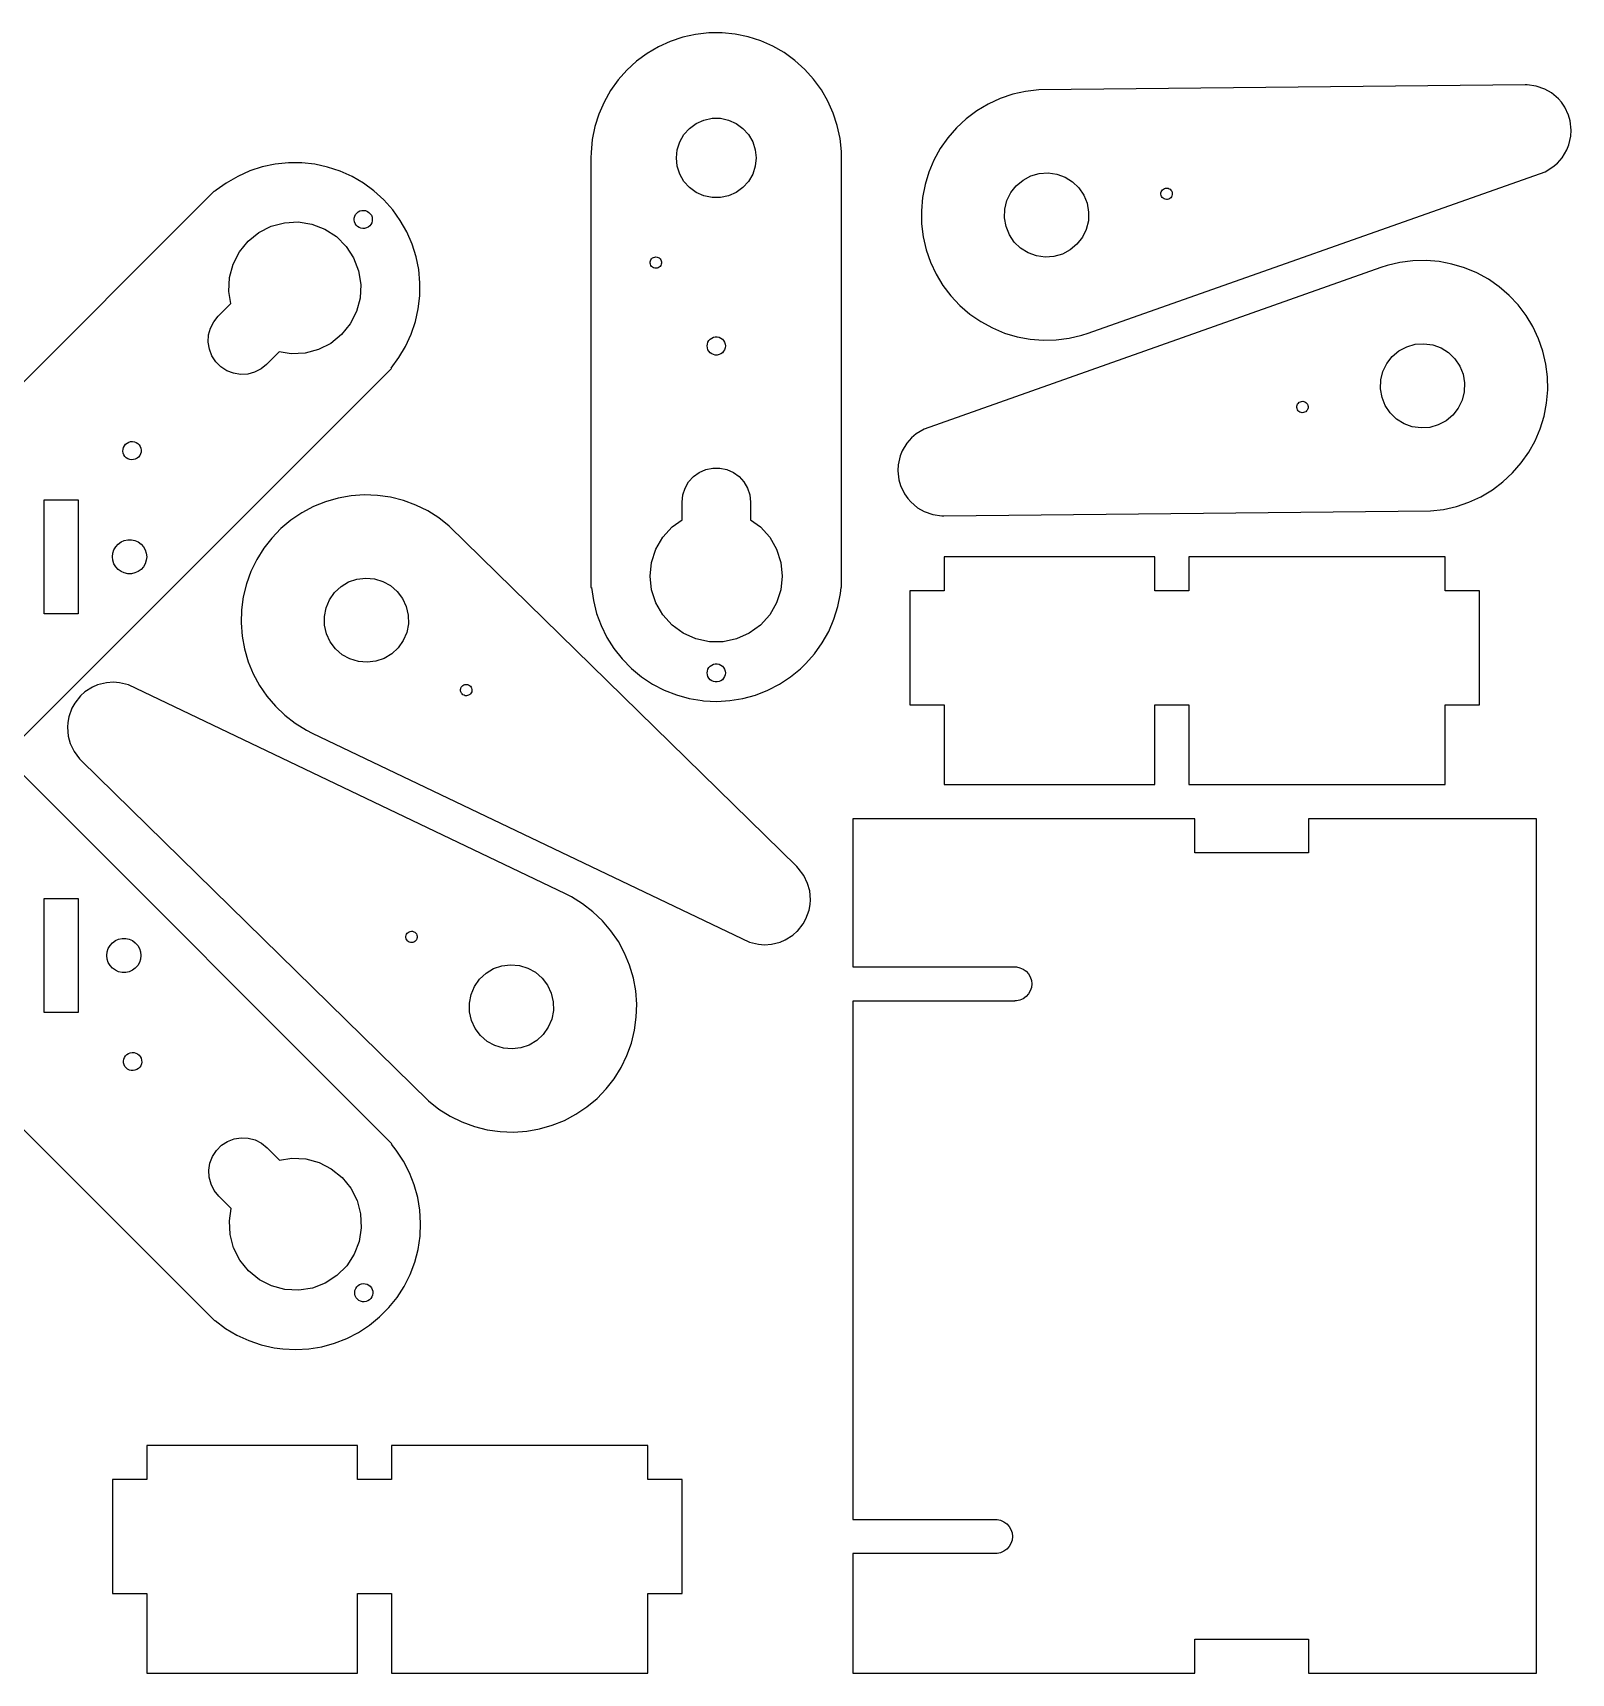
# Model space of a CAD drawing. Header units: metres. Extents: x -67 to 168, y -24 to 129.
# Drawn here: x 33 to 168.1, y -15 to 129 of the extents above; entities that cross this region are included whole.
import ezdxf

# ---------------------------------------------------------------- set-up
doc = ezdxf.new("R2010")
doc.units = ezdxf.units.M

msp = doc.modelspace()

# ---------------------------------------------------------------- linework, layer by layer
for p, q in [((88.9685, 128.235), (87.9208, 127.757)), ((90.0604, 128.6), (88.9685, 128.235)), ((91.1845, 128.849), (90.0604, 128.6)), ((92.3476, 128.981), (91.1845, 128.849)), ((93.5182, 128.988), (92.3476, 128.981)), ((94.6639, 128.873), (93.5182, 128.988)), ((95.8099, 128.635), (94.6639, 128.873)), ((96.9062, 128.283), (95.8099, 128.635)), ((97.9596, 127.818), (96.9062, 128.283)), ((86.9287, 127.173), (86.0031, 126.488)), ((87.9208, 127.757), (86.9287, 127.173)), ((98.9588, 127.246), (97.9596, 127.818)), ((99.9076, 126.561), (98.9588, 127.246)), ((85.1543, 125.71), (84.3913, 124.848)), ((86.0031, 126.488), (85.1543, 125.71)), ((100.778, 125.778), (99.9076, 126.561)), ((101.549, 124.923), (100.778, 125.778)), ((83.7227, 123.91), (83.1557, 122.908)), ((84.3913, 124.848), (83.7227, 123.91)), ((102.225, 123.991), (101.549, 124.923)), ((102.801, 122.994), (102.225, 123.991)), ((120.147, 123.843), (119.023, 123.59)), ((121.309, 123.978), (120.147, 123.843)), ((164.013, 124.415), (121.309, 123.978)), ((164.193, 124.412), (164.013, 124.415)), ((164.984, 124.305), (164.193, 124.412)), ((165.738, 124.042), (164.984, 124.305)), ((166.319, 123.71), (165.738, 124.042)), ((83.1557, 122.908), (82.6966, 121.852)), ((103.269, 121.942), (102.801, 122.994)), ((116.87, 122.73), (115.865, 122.13)), ((117.933, 123.22), (116.87, 122.73)), ((119.023, 123.59), (117.933, 123.22)), ((166.928, 123.194), (166.319, 123.71)), ((167.191, 122.893), (166.928, 123.194)), ((167.481, 122.474), (167.191, 122.893)), ((167.821, 121.751), (167.481, 122.474)), ((82.6966, 121.852), (82.3504, 120.754)), ((90.6581, 120.601), (91.25, 121.031)), ((91.25, 121.031), (91.9184, 121.329)), ((91.9184, 121.329), (92.6342, 121.481)), ((92.6342, 121.481), (93.3658, 121.481)), ((93.3658, 121.481), (94.0816, 121.329)), ((94.0816, 121.329), (94.75, 121.031)), ((94.75, 121.031), (95.3419, 120.601)), ((103.625, 120.847), (103.269, 121.942)), ((114.944, 121.439), (114.087, 120.641)), ((115.865, 122.13), (114.944, 121.439)), ((167.963, 121.252), (167.821, 121.751)), ((168.051, 120.448), (167.963, 121.252)), ((82.1208, 119.626), (82.0105, 118.48)), ((82.3504, 120.754), (82.1208, 119.626)), ((89.8026, 119.424), (90.1684, 120.057)), ((90.1684, 120.057), (90.6581, 120.601)), ((95.3419, 120.601), (95.8316, 120.057)), ((95.8316, 120.057), (96.1974, 119.424)), ((103.865, 119.721), (103.625, 120.847)), ((103.985, 118.576), (103.865, 119.721)), ((113.332, 119.772), (112.671, 118.829)), ((114.087, 120.641), (113.332, 119.772)), ((167.843, 119.141), (168.021, 119.92)), ((168.021, 119.92), (168.051, 120.428)), ((168.051, 120.428), (168.051, 120.448)), ((82.0105, 118.48), (82, 118)), ((89.5, 118), (89.5765, 118.728)), ((89.5765, 118.728), (89.8026, 119.424)), ((96.1974, 119.424), (96.4235, 118.728)), ((96.4235, 118.728), (96.5, 118)), ((104, 80.3), (103.985, 118.576)), ((112.671, 118.829), (112.113, 117.822)), ((167.256, 118.021), (167.672, 118.715)), ((167.672, 118.715), (167.843, 119.141)), ((52.058, 116.863), (50.989, 116.386)), ((53.153, 117.219), (52.058, 116.863)), ((54.2792, 117.458), (53.153, 117.219)), ((55.4435, 117.58), (54.2792, 117.458)), ((56.614, 117.576), (55.4435, 117.58)), ((57.7587, 117.452), (56.614, 117.576)), ((58.8841, 117.209), (57.7587, 117.452)), ((59.9779, 116.849), (58.8841, 117.209)), ((61.0281, 116.377), (59.9779, 116.849)), ((82, 118), (82, 80.3)), ((89.5765, 117.272), (89.5, 118)), ((89.8026, 116.576), (89.5765, 117.272)), ((96.4235, 117.272), (96.1974, 116.576)), ((96.5, 118), (96.4235, 117.272)), ((111.663, 116.762), (111.327, 115.661)), ((112.113, 117.822), (111.663, 116.762)), ((120.614, 116.431), (121.358, 116.644)), ((121.358, 116.644), (122.129, 116.698)), ((122.129, 116.698), (122.895, 116.59)), ((125.654, 102.625), (165.753, 116.795)), ((165.753, 116.795), (166.446, 117.211)), ((166.446, 117.211), (166.848, 117.555)), ((166.848, 117.555), (167.256, 118.021)), ((49.9768, 115.798), (49.1073, 115.166)), ((50.989, 116.386), (49.9768, 115.798)), ((62.0232, 115.798), (61.0281, 116.377)), ((62.9523, 115.118), (62.0232, 115.798)), ((90.1684, 115.943), (89.8026, 116.576)), ((90.6581, 115.399), (90.1684, 115.943)), ((91.25, 114.969), (90.6581, 115.399)), ((95.3419, 115.399), (94.75, 114.969)), ((95.8316, 115.943), (95.3419, 115.399)), ((96.1974, 116.576), (95.8316, 115.943)), ((111.327, 115.661), (111.107, 114.531)), ((118.862, 114.961), (119.338, 115.57)), ((119.338, 115.57), (119.931, 116.067)), ((119.931, 116.067), (120.614, 116.431)), ((122.895, 116.59), (123.622, 116.326)), ((123.622, 116.326), (124.278, 115.916)), ((124.278, 115.916), (124.834, 115.378)), ((124.834, 115.378), (125.267, 114.737)), ((132.113, 115.123), (132.178, 115.205)), ((132.178, 115.205), (132.258, 115.273)), ((132.258, 115.273), (132.35, 115.322)), ((132.35, 115.322), (132.451, 115.35)), ((132.451, 115.35), (132.555, 115.358)), ((132.555, 115.358), (132.658, 115.343)), ((132.658, 115.343), (132.757, 115.307)), ((132.757, 115.307), (132.845, 115.252)), ((132.845, 115.252), (132.92, 115.179)), ((48.9289, 115.079), (26.85, 93)), ((48.9611, 115.047), (48.9289, 115.079)), ((49.1073, 115.166), (48.9611, 115.047)), ((63.8188, 114.331), (62.9523, 115.118)), ((64.5967, 113.456), (63.8188, 114.331)), ((91.9184, 114.671), (91.25, 114.969)), ((92.6342, 114.519), (91.9184, 114.671)), ((93.3658, 114.519), (92.6342, 114.519)), ((94.0816, 114.671), (93.3658, 114.519)), ((94.75, 114.969), (94.0816, 114.671)), ((111.107, 114.531), (111.006, 113.365)), ((118.336, 113.515), (118.523, 114.265)), ((118.523, 114.265), (118.862, 114.961)), ((125.267, 114.737), (125.557, 114.02)), ((125.557, 114.02), (125.691, 113.258)), ((132.039, 114.823), (132.042, 114.928)), ((132.057, 114.72), (132.039, 114.823)), ((132.042, 114.928), (132.068, 115.029)), ((132.096, 114.623), (132.057, 114.72)), ((132.068, 115.029), (132.113, 115.123)), ((132.154, 114.537), (132.096, 114.623)), ((132.23, 114.464), (132.154, 114.537)), ((132.318, 114.409), (132.23, 114.464)), ((132.416, 114.373), (132.318, 114.409)), ((132.52, 114.358), (132.416, 114.373)), ((132.624, 114.366), (132.52, 114.358)), ((132.725, 114.394), (132.624, 114.366)), ((132.817, 114.444), (132.725, 114.394)), ((132.897, 114.511), (132.817, 114.444)), ((132.961, 114.593), (132.897, 114.511)), ((132.92, 115.179), (132.979, 115.093)), ((133.007, 114.687), (132.961, 114.593)), ((132.979, 115.093), (133.018, 114.996)), ((133.033, 114.788), (133.007, 114.687)), ((133.018, 114.996), (133.036, 114.893)), ((133.036, 114.893), (133.033, 114.788)), ((53.9215, 112.008), (55.0927, 112.322)), ((55.0927, 112.322), (56.3035, 112.386)), ((56.3035, 112.386), (57.5011, 112.196)), ((61.2115, 112.562), (61.2202, 112.729)), ((61.2377, 112.397), (61.2115, 112.562)), ((61.2202, 112.729), (61.2635, 112.891)), ((61.2976, 112.241), (61.2377, 112.397)), ((61.2635, 112.891), (61.3395, 113.04)), ((61.3395, 113.04), (61.4447, 113.17)), ((61.4447, 113.17), (61.5747, 113.275)), ((61.5747, 113.275), (61.7237, 113.351)), ((61.7237, 113.351), (61.8853, 113.394)), ((61.8853, 113.394), (62.0523, 113.403)), ((62.0523, 113.403), (62.2175, 113.377)), ((62.2175, 113.377), (62.3736, 113.317)), ((62.3736, 113.317), (62.5139, 113.226)), ((62.5139, 113.226), (62.6321, 113.108)), ((62.6321, 113.108), (62.7232, 112.967)), ((62.7573, 112.317), (62.6813, 112.168)), ((62.7232, 112.967), (62.7831, 112.811)), ((62.8006, 112.479), (62.7573, 112.317)), ((62.7831, 112.811), (62.8093, 112.646)), ((62.8093, 112.646), (62.8006, 112.479)), ((65.267, 112.52), (64.5967, 113.456)), ((65.8357, 111.519), (65.267, 112.52)), ((111.006, 113.365), (111.028, 112.214)), ((118.309, 112.742), (118.336, 113.515)), ((118.443, 111.98), (118.309, 112.742)), ((125.664, 112.485), (125.477, 111.735)), ((125.691, 113.258), (125.664, 112.485)), ((51.8988, 110.695), (52.8411, 111.458)), ((52.8411, 111.458), (53.9215, 112.008)), ((57.5011, 112.196), (58.6331, 111.761)), ((58.6331, 111.761), (59.6501, 111.101)), ((59.6501, 111.101), (60.5074, 110.244)), ((61.3887, 112.101), (61.2976, 112.241)), ((61.5069, 111.982), (61.3887, 112.101)), ((61.6472, 111.891), (61.5069, 111.982)), ((61.8033, 111.831), (61.6472, 111.891)), ((61.9685, 111.805), (61.8033, 111.831)), ((62.1355, 111.814), (61.9685, 111.805)), ((62.2971, 111.857), (62.1355, 111.814)), ((62.4461, 111.933), (62.2971, 111.857)), ((62.5761, 112.038), (62.4461, 111.933)), ((62.6813, 112.168), (62.5761, 112.038)), ((66.3034, 110.446), (65.8357, 111.519)), ((111.028, 112.214), (111.167, 111.09)), ((111.167, 111.09), (111.431, 109.95)), ((118.733, 111.263), (118.443, 111.98)), ((119.166, 110.622), (118.733, 111.263)), ((125.138, 111.039), (124.662, 110.43)), ((125.477, 111.735), (125.138, 111.039)), ((50.5852, 108.672), (51.1357, 109.753)), ((51.1357, 109.753), (51.8988, 110.695)), ((60.5074, 110.244), (61.1678, 109.227)), ((66.6544, 109.329), (66.3034, 110.446)), ((111.431, 109.95), (111.808, 108.862)), ((119.722, 110.084), (119.166, 110.622)), ((120.378, 109.674), (119.722, 110.084)), ((121.105, 109.41), (120.378, 109.674)), ((123.386, 109.569), (122.643, 109.356)), ((124.069, 109.933), (123.386, 109.569)), ((124.662, 110.43), (124.069, 109.933)), ((50.2714, 107.501), (50.5852, 108.672)), ((61.1678, 109.227), (61.6024, 108.095)), ((61.6024, 108.095), (61.792, 106.897)), ((66.882, 108.201), (66.6544, 109.329)), ((66.9903, 107.054), (66.882, 108.201)), ((87.2027, 108.872), (87.2245, 108.975)), ((87.2027, 108.768), (87.2027, 108.872)), ((87.2245, 108.666), (87.2027, 108.768)), ((87.2245, 108.975), (87.267, 109.07)), ((87.267, 108.57), (87.2245, 108.666)), ((87.267, 109.07), (87.3284, 109.155)), ((87.3284, 108.486), (87.267, 108.57)), ((87.3284, 109.155), (87.4061, 109.225)), ((87.4061, 108.416), (87.3284, 108.486)), ((87.4061, 109.225), (87.4966, 109.277)), ((87.4966, 108.363), (87.4061, 108.416)), ((87.4966, 109.277), (87.5961, 109.309)), ((87.5961, 108.331), (87.4966, 108.363)), ((87.5961, 109.309), (87.7, 109.32)), ((87.7, 108.32), (87.5961, 108.331)), ((87.7, 109.32), (87.804, 109.309)), ((87.804, 108.331), (87.7, 108.32)), ((87.804, 109.309), (87.9034, 109.277)), ((87.9034, 108.363), (87.804, 108.331)), ((87.9034, 109.277), (87.9939, 109.225)), ((87.9939, 108.416), (87.9034, 108.363)), ((87.9939, 109.225), (88.0716, 109.155)), ((88.0716, 108.486), (87.9939, 108.416)), ((88.0716, 109.155), (88.133, 109.07)), ((88.133, 108.57), (88.0716, 108.486)), ((88.133, 109.07), (88.1755, 108.975)), ((88.1755, 108.666), (88.133, 108.57)), ((88.1755, 108.975), (88.1973, 108.872)), ((88.1973, 108.768), (88.1755, 108.666)), ((88.1973, 108.872), (88.1973, 108.768)), ((151.346, 108.375), (111.247, 94.2052)), ((111.808, 108.862), (112.306, 107.802)), ((121.871, 109.302), (121.105, 109.41)), ((122.643, 109.356), (121.871, 109.302)), ((151.894, 108.552), (151.346, 108.375)), ((153.014, 108.819), (151.894, 108.552)), ((154.156, 108.968), (153.014, 108.819)), ((155.307, 108.996), (154.156, 108.968)), ((156.455, 108.903), (155.307, 108.996)), ((157.587, 108.692), (156.455, 108.903)), ((158.69, 108.363), (157.587, 108.692)), ((159.753, 107.92), (158.69, 108.363)), ((50.2079, 106.29), (50.2714, 107.501)), ((61.792, 106.897), (61.7286, 105.686)), ((66.9783, 105.903), (66.9903, 107.054)), ((112.306, 107.802), (112.902, 106.817)), ((112.902, 106.817), (113.598, 105.9)), ((160.78, 107.359), (159.753, 107.92)), ((161.727, 106.703), (160.78, 107.359)), ((162.614, 105.939), (161.727, 106.703)), ((49.2825, 104.119), (50.3783, 105.215)), ((50.3783, 105.215), (50.2079, 106.29)), ((61.7286, 105.686), (61.4148, 104.515)), ((66.8459, 104.759), (66.9783, 105.903)), ((113.598, 105.9), (114.386, 105.061)), ((163.402, 105.1), (162.614, 105.939)), ((48.8878, 103.631), (49.2825, 104.119)), ((61.4148, 104.515), (60.8643, 103.435)), ((66.5948, 103.636), (66.8459, 104.759)), ((114.386, 105.061), (115.273, 104.297)), ((115.273, 104.297), (116.22, 103.641)), ((164.098, 104.183), (163.402, 105.1)), ((164.694, 103.198), (164.098, 104.183)), ((48.4079, 101.84), (48.4407, 102.467)), ((48.4407, 102.467), (48.6031, 103.073)), ((48.6031, 103.073), (48.8878, 103.631)), ((60.1012, 102.492), (59.1589, 101.729)), ((60.8643, 103.435), (60.1012, 102.492)), ((65.7304, 101.463), (66.2205, 102.526)), ((66.2205, 102.526), (66.5948, 103.636)), ((92.6, 102.193), (92.7528, 102.261)), ((92.7528, 102.261), (92.9164, 102.296)), ((92.9164, 102.296), (93.0836, 102.296)), ((93.0836, 102.296), (93.2472, 102.261)), ((93.2472, 102.261), (93.4, 102.193)), ((116.22, 103.641), (117.247, 103.08)), ((117.247, 103.08), (118.31, 102.637)), ((118.31, 102.637), (119.413, 102.308)), ((119.413, 102.308), (120.545, 102.097)), ((123.986, 102.181), (125.106, 102.448)), ((125.106, 102.448), (125.654, 102.625)), ((165.192, 102.138), (164.694, 103.198)), ((48.506, 101.221), (48.4079, 101.84)), ((48.7308, 100.635), (48.506, 101.221)), ((54.6209, 100.972), (53.5251, 99.8761)), ((55.6964, 100.802), (54.6209, 100.972)), ((56.9073, 100.865), (55.6964, 100.802)), ((58.0785, 101.179), (56.9073, 100.865)), ((59.1589, 101.729), (58.0785, 101.179)), ((65.1408, 100.474), (65.7304, 101.463)), ((92.2, 101.5), (92.2175, 101.666)), ((92.2175, 101.334), (92.2, 101.5)), ((92.2175, 101.666), (92.2692, 101.825)), ((92.2692, 101.175), (92.2175, 101.334)), ((92.2692, 101.825), (92.3528, 101.97)), ((92.3528, 101.03), (92.2692, 101.175)), ((92.3528, 101.97), (92.4647, 102.095)), ((92.4647, 100.905), (92.3528, 101.03)), ((92.4647, 102.095), (92.6, 102.193)), ((92.6, 100.807), (92.4647, 100.905)), ((92.7528, 100.739), (92.6, 100.807)), ((93.4, 100.807), (93.2472, 100.739)), ((93.4, 102.193), (93.5353, 102.095)), ((93.5353, 100.905), (93.4, 100.807)), ((93.5353, 102.095), (93.6472, 101.97)), ((93.6472, 101.03), (93.5353, 100.905)), ((93.6472, 101.97), (93.7308, 101.825)), ((93.7308, 101.175), (93.6472, 101.03)), ((93.7308, 101.825), (93.7825, 101.666)), ((93.7825, 101.334), (93.7308, 101.175)), ((93.7825, 101.666), (93.8, 101.5)), ((93.8, 101.5), (93.7825, 101.334)), ((120.545, 102.097), (121.693, 102.004)), ((121.693, 102.004), (122.844, 102.032)), ((122.844, 102.032), (123.986, 102.181)), ((152.338, 100.57), (152.931, 101.067)), ((152.931, 101.067), (153.614, 101.431)), ((153.614, 101.431), (154.357, 101.644)), ((154.357, 101.644), (155.129, 101.698)), ((155.129, 101.698), (155.895, 101.59)), ((155.895, 101.59), (156.622, 101.326)), ((156.622, 101.326), (157.278, 100.916)), ((157.278, 100.916), (157.834, 100.378)), ((165.569, 101.05), (165.192, 102.138)), ((165.833, 99.9101), (165.569, 101.05)), ((32, 67.0373), (64.4853, 99.5226)), ((49.0724, 100.109), (48.7308, 100.635)), ((49.5158, 99.666), (49.0724, 100.109)), ((50.0418, 99.3244), (49.5158, 99.666)), ((53.0377, 99.4814), (52.4789, 99.1967)), ((53.5251, 99.8761), (53.0377, 99.4814)), ((64.4531, 99.5548), (65.1408, 100.474)), ((64.4853, 99.5226), (64.4531, 99.5548)), ((92.9164, 100.704), (92.7528, 100.739)), ((93.0836, 100.704), (92.9164, 100.704)), ((93.2472, 100.739), (93.0836, 100.704)), ((151.523, 99.2655), (151.862, 99.9607)), ((151.862, 99.9607), (152.338, 100.57)), ((157.834, 100.378), (158.267, 99.737)), ((158.267, 99.737), (158.557, 99.0199)), ((165.972, 98.7865), (165.833, 99.9101)), ((50.6273, 99.0997), (50.0418, 99.3244)), ((51.2468, 99.0016), (50.6273, 99.0997)), ((51.8731, 99.0344), (51.2468, 99.0016)), ((52.4789, 99.1967), (51.8731, 99.0344)), ((151.309, 97.7419), (151.336, 98.5149)), ((151.336, 98.5149), (151.523, 99.2655)), ((158.557, 99.0199), (158.691, 98.2581)), ((158.691, 98.2581), (158.664, 97.4851)), ((165.994, 97.6353), (165.972, 98.7865)), ((144.039, 96.4069), (144.103, 96.4893)), ((144.103, 96.4893), (144.183, 96.5565)), ((144.183, 96.5565), (144.275, 96.6055)), ((144.275, 96.6055), (144.376, 96.6344)), ((144.376, 96.6344), (144.48, 96.6416)), ((144.48, 96.6416), (144.584, 96.6271)), ((144.584, 96.6271), (144.682, 96.5914)), ((144.682, 96.5914), (144.77, 96.536)), ((144.77, 96.536), (144.846, 96.4633)), ((151.443, 96.9802), (151.309, 97.7419)), ((151.733, 96.263), (151.443, 96.9802)), ((158.477, 96.7345), (158.138, 96.0393)), ((158.664, 97.4851), (158.477, 96.7345)), ((165.893, 96.4691), (165.994, 97.6353)), ((143.964, 96.1071), (143.967, 96.2115)), ((143.982, 96.0042), (143.964, 96.1071)), ((143.967, 96.2115), (143.993, 96.313)), ((144.021, 95.9073), (143.982, 96.0042)), ((143.993, 96.313), (144.039, 96.4069)), ((144.08, 95.8206), (144.021, 95.9073)), ((144.155, 95.748), (144.08, 95.8206)), ((144.243, 95.6926), (144.155, 95.748)), ((144.342, 95.6568), (144.243, 95.6926)), ((144.445, 95.6423), (144.342, 95.6568)), ((144.549, 95.6496), (144.445, 95.6423)), ((144.65, 95.6784), (144.549, 95.6496)), ((144.742, 95.7274), (144.65, 95.6784)), ((144.822, 95.7947), (144.742, 95.7274)), ((144.887, 95.877), (144.822, 95.7947)), ((144.846, 96.4633), (144.904, 96.3767)), ((144.932, 95.971), (144.887, 95.877)), ((144.904, 96.3767), (144.943, 96.2798)), ((144.958, 96.0724), (144.932, 95.971)), ((144.943, 96.2798), (144.961, 96.1768)), ((144.961, 96.1768), (144.958, 96.0724)), ((152.166, 95.6217), (151.733, 96.263)), ((152.722, 95.0844), (152.166, 95.6217)), ((153.378, 94.6745), (152.722, 95.0844)), ((157.662, 95.4298), (157.069, 94.9326)), ((158.138, 96.0393), (157.662, 95.4298)), ((165.337, 94.2378), (165.673, 95.3389)), ((165.673, 95.3389), (165.893, 96.4691)), ((110.554, 93.7891), (110.152, 93.4447)), ((111.247, 94.2052), (110.554, 93.7891)), ((154.105, 94.4099), (153.378, 94.6745)), ((154.871, 94.3023), (154.105, 94.4099)), ((155.642, 94.3562), (154.871, 94.3023)), ((156.386, 94.5694), (155.642, 94.3562)), ((157.069, 94.9326), (156.386, 94.5694)), ((164.887, 93.1779), (165.337, 94.2378)), ((40.9175, 92.2682), (40.9263, 92.4353)), ((40.9437, 92.103), (40.9175, 92.2682)), ((40.9263, 92.4353), (40.9696, 92.5968)), ((40.9696, 92.5968), (41.0455, 92.7458)), ((41.0455, 92.7458), (41.1508, 92.8758)), ((41.1508, 92.8758), (41.2807, 92.981)), ((41.2807, 92.981), (41.4297, 93.0569)), ((41.4297, 93.0569), (41.5913, 93.1002)), ((41.5913, 93.1002), (41.7583, 93.109)), ((41.7583, 93.109), (41.9235, 93.0828)), ((41.9235, 93.0828), (42.0796, 93.0229)), ((42.0796, 93.0229), (42.2199, 92.9318)), ((42.2199, 92.9318), (42.3382, 92.8136)), ((42.3382, 92.8136), (42.4292, 92.6733)), ((42.4292, 92.6733), (42.4892, 92.5172)), ((42.5066, 92.185), (42.4633, 92.0234)), ((42.4892, 92.5172), (42.5153, 92.352)), ((42.5153, 92.352), (42.5066, 92.185)), ((109.328, 92.2855), (109.157, 91.8589)), ((109.744, 92.9788), (109.328, 92.2855)), ((110.152, 93.4447), (109.744, 92.9788)), ((163.668, 91.2277), (164.329, 92.1709)), ((164.329, 92.1709), (164.887, 93.1779)), ((41.0036, 91.9469), (40.9437, 92.103)), ((41.0947, 91.8066), (41.0036, 91.9469)), ((41.213, 91.6884), (41.0947, 91.8066)), ((41.3532, 91.5973), (41.213, 91.6884)), ((41.5094, 91.5374), (41.3532, 91.5973)), ((41.6746, 91.5112), (41.5094, 91.5374)), ((41.8416, 91.52), (41.6746, 91.5112)), ((42.0031, 91.5632), (41.8416, 91.52)), ((42.1521, 91.6392), (42.0031, 91.5632)), ((42.2821, 91.7444), (42.1521, 91.6392)), ((42.3874, 91.8744), (42.2821, 91.7444)), ((42.4633, 92.0234), (42.3874, 91.8744)), ((92.073, 90.6532), (92.6864, 90.7836)), ((92.6864, 90.7836), (93.3136, 90.7836)), ((93.3136, 90.7836), (93.927, 90.6532)), ((108.979, 91.0805), (108.949, 90.5719)), ((109.157, 91.8589), (108.979, 91.0805)), ((162.913, 90.3588), (163.668, 91.2277)), ((90.2594, 89.0202), (90.573, 89.5634)), ((90.573, 89.5634), (90.9926, 90.0294)), ((90.9926, 90.0294), (91.5, 90.3981)), ((91.5, 90.3981), (92.073, 90.6532)), ((93.927, 90.6532), (94.5, 90.3981)), ((94.5, 90.3981), (95.0074, 90.0294)), ((95.0074, 90.0294), (95.427, 89.5634)), ((95.427, 89.5634), (95.7406, 89.0202)), ((108.949, 90.5719), (108.949, 90.5519)), ((108.949, 90.5519), (109.037, 89.7484)), ((109.037, 89.7484), (109.179, 89.2485)), ((161.135, 88.8699), (162.056, 89.5612)), ((162.056, 89.5612), (162.913, 90.3588)), ((34, 78), (34, 88)), ((34, 88), (37, 88)), ((37, 88), (37, 78)), ((59.8149, 88.1495), (58.7081, 87.8321)), ((60.9488, 88.3495), (59.8149, 88.1495)), ((62.0974, 88.4298), (60.9488, 88.3495)), ((63.2672, 88.3879), (62.0974, 88.4298)), ((64.4071, 88.2257), (63.2672, 88.3879)), ((65.5421, 87.9395), (64.4071, 88.2257)), ((66.6403, 87.5343), (65.5421, 87.9395)), ((90, 87.8), (90.0656, 88.4237)), ((90.0656, 88.4237), (90.2594, 89.0202)), ((95.7406, 89.0202), (95.9344, 88.4237)), ((95.9344, 88.4237), (96, 87.8)), ((109.179, 89.2485), (109.519, 88.5264)), ((109.519, 88.5264), (109.809, 88.1071)), ((109.809, 88.1071), (110.072, 87.8061)), ((159.067, 87.7796), (160.13, 88.2696)), ((160.13, 88.2696), (161.135, 88.8699)), ((56.6239, 86.8603), (55.6694, 86.2164)), ((57.6405, 87.4008), (56.6239, 86.8603)), ((58.7081, 87.8321), (57.6405, 87.4008)), ((67.6725, 87.0242), (66.6403, 87.5343)), ((68.6458, 86.409), (67.6725, 87.0242)), ((69.5638, 85.6827), (68.6458, 86.409)), ((90, 86.2503), (90, 87.8)), ((96, 87.8), (96, 86.2503)), ((110.072, 87.8061), (110.681, 87.2901)), ((110.681, 87.2901), (111.262, 86.9583)), ((111.262, 86.9583), (112.016, 86.6955)), ((112.016, 86.6955), (112.807, 86.5877)), ((112.807, 86.5877), (112.987, 86.5854)), ((112.987, 86.5854), (155.691, 87.0217)), ((155.691, 87.0217), (156.853, 87.1573)), ((156.853, 87.1573), (157.977, 87.4104)), ((157.977, 87.4104), (159.067, 87.7796)), ((54.7733, 85.4632), (53.9749, 84.6336)), ((55.6694, 86.2164), (54.7733, 85.4632)), ((100.068, 55.7952), (69.5638, 85.6827)), ((88.3077, 84.7092), (89.119, 85.6102)), ((89.119, 85.6102), (90, 86.2503)), ((96, 86.2503), (96.881, 85.6102)), ((96.881, 85.6102), (97.6923, 84.7092)), ((40.0328, 83.3119), (40.1297, 83.6101)), ((40.1297, 83.6101), (40.2865, 83.8817)), ((40.2865, 83.8817), (40.4963, 84.1147)), ((40.4963, 84.1147), (40.75, 84.299)), ((40.75, 84.299), (41.0365, 84.4266)), ((41.0365, 84.4266), (41.3432, 84.4918)), ((41.3432, 84.4918), (41.6568, 84.4918)), ((41.6568, 84.4918), (41.9635, 84.4266)), ((41.9635, 84.4266), (42.25, 84.299)), ((42.25, 84.299), (42.5037, 84.1147)), ((42.5037, 84.1147), (42.7135, 83.8817)), ((42.7135, 83.8817), (42.8703, 83.6101)), ((42.8703, 83.6101), (42.9672, 83.3119)), ((53.2787, 83.7408), (52.6592, 82.7476)), ((53.9749, 84.6336), (53.2787, 83.7408)), ((87.3268, 82.5059), (87.7014, 83.6591)), ((87.7014, 83.6591), (88.3077, 84.7092)), ((97.6923, 84.7092), (98.2986, 83.6591)), ((98.2986, 83.6591), (98.6732, 82.5059)), ((40, 83), (40.0328, 83.3119)), ((40.0328, 82.6881), (40, 83)), ((40.1297, 82.3899), (40.0328, 82.6881)), ((40.2865, 82.1183), (40.1297, 82.3899)), ((40.4963, 81.8853), (40.2865, 82.1183)), ((42.7135, 82.1183), (42.5037, 81.8853)), ((42.8703, 82.3899), (42.7135, 82.1183)), ((42.9672, 82.6881), (42.8703, 82.3899)), ((42.9672, 83.3119), (43, 83)), ((43, 83), (42.9672, 82.6881)), ((52.6592, 82.7476), (52.1563, 81.7118)), ((87.2, 81.3), (87.3268, 82.5059)), ((98.6732, 82.5059), (98.8, 81.3)), ((131.5, 83), (113, 83)), ((113, 83), (113, 80)), ((131.5, 80), (131.5, 83)), ((157, 83), (134.5, 83)), ((134.5, 83), (134.5, 80)), ((157, 80), (157, 83)), ((40.75, 81.701), (40.4963, 81.8853)), ((41.0365, 81.5734), (40.75, 81.701)), ((41.3432, 81.5082), (41.0365, 81.5734)), ((41.6568, 81.5082), (41.3432, 81.5082)), ((41.9635, 81.5734), (41.6568, 81.5082)), ((42.25, 81.701), (41.9635, 81.5734)), ((42.5037, 81.8853), (42.25, 81.701)), ((52.1563, 81.7118), (51.7588, 80.6108)), ((60.0626, 80.3864), (60.7256, 80.7848)), ((60.7256, 80.7848), (61.457, 81.0366)), ((61.457, 81.0366), (62.2247, 81.1309)), ((62.2247, 81.1309), (62.9953, 81.0635)), ((62.9953, 81.0635), (63.735, 80.8373)), ((63.735, 80.8373), (64.4116, 80.4623)), ((87.3268, 80.0941), (87.2, 81.3)), ((98.8, 81.3), (98.6732, 80.0941)), ((51.4842, 79.4926), (51.3279, 78.3519)), ((51.7588, 80.6108), (51.4842, 79.4926)), ((58.751, 78.5132), (59.0532, 79.2253)), ((59.0532, 79.2253), (59.4969, 79.8589)), ((59.4969, 79.8589), (60.0626, 80.3864)), ((64.4116, 80.4623), (64.9953, 79.9548)), ((64.9953, 79.9548), (65.4608, 79.3371)), ((65.4608, 79.3371), (65.7878, 78.636)), ((82, 80.3), (82.0456, 80.3)), ((82.0456, 80.3), (82.2132, 79.1446)), ((87.7014, 78.9409), (87.3268, 80.0941)), ((98.6732, 80.0941), (98.2986, 78.9409)), ((103.673, 78.6389), (103.893, 79.7691)), ((103.893, 79.7691), (103.954, 80.3)), ((103.954, 80.3), (104, 80.3)), ((113, 80), (110, 80)), ((110, 80), (110, 70)), ((134.5, 80), (131.5, 80)), ((160, 80), (157, 80)), ((160, 70), (160, 80)), ((37, 78), (34, 78)), ((51.3279, 78.3519), (51.2917, 77.2011)), ((58.6034, 77.7539), (58.751, 78.5132)), ((58.6169, 76.9805), (58.6034, 77.7539)), ((65.7878, 78.636), (65.9617, 77.8824)), ((65.9617, 77.8824), (65.9752, 77.109)), ((82.2132, 79.1446), (82.4976, 78.0289)), ((82.4976, 78.0289), (82.8971, 76.949)), ((88.3077, 77.8909), (87.7014, 78.9409)), ((89.119, 76.9898), (88.3077, 77.8909)), ((97.6923, 77.8909), (96.881, 76.9898)), ((98.2986, 78.9409), (97.6923, 77.8909)), ((103.33, 77.5197), (103.673, 78.6389)), ((51.2917, 77.2011), (51.3785, 76.0337)), ((58.7909, 76.2269), (58.6169, 76.9805)), ((65.8276, 76.3497), (65.5254, 75.6376)), ((65.9752, 77.109), (65.8276, 76.3497)), ((82.8971, 76.949), (83.4072, 75.9168)), ((90.1, 76.2771), (89.119, 76.9898)), ((96.881, 76.9898), (95.9, 76.2771)), ((102.308, 75.4384), (102.87, 76.4434)), ((102.87, 76.4434), (103.33, 77.5197)), ((51.3785, 76.0337), (51.5844, 74.9009)), ((51.5844, 74.9009), (51.9139, 73.7777)), ((59.1178, 75.5258), (58.7909, 76.2269)), ((59.5833, 74.9081), (59.1178, 75.5258)), ((60.1671, 74.4006), (59.5833, 74.9081)), ((65.0817, 75.004), (64.5161, 74.4765)), ((65.5254, 75.6376), (65.0817, 75.004)), ((83.4072, 75.9168), (84.0225, 74.9436)), ((84.0225, 74.9436), (84.7488, 74.0256)), ((91.2077, 75.7839), (90.1, 76.2771)), ((92.3937, 75.5318), (91.2077, 75.7839)), ((93.6063, 75.5318), (92.3937, 75.5318)), ((94.7923, 75.7839), (93.6063, 75.5318)), ((95.9, 76.2771), (94.7923, 75.7839)), ((101.633, 74.4824), (102.308, 75.4384)), ((51.9139, 73.7777), (52.3526, 72.7132)), ((60.8436, 74.0256), (60.1671, 74.4006)), ((61.5833, 73.7994), (60.8436, 74.0256)), ((62.3539, 73.732), (61.5833, 73.7994)), ((63.1217, 73.8263), (62.3539, 73.732)), ((63.853, 74.0781), (63.1217, 73.8263)), ((64.5161, 74.4765), (63.853, 74.0781)), ((84.7488, 74.0256), (85.5544, 73.2029)), ((92.4647, 73.3945), (92.6, 73.4928)), ((92.6, 73.4928), (92.7528, 73.5609)), ((92.7528, 73.5609), (92.9164, 73.5956)), ((92.9164, 73.5956), (93.0836, 73.5956)), ((93.0836, 73.5956), (93.2472, 73.5609)), ((93.2472, 73.5609), (93.4, 73.4928)), ((93.4, 73.4928), (93.5353, 73.3945)), ((100.403, 73.1641), (100.873, 73.6174)), ((100.873, 73.6174), (101.633, 74.4824)), ((52.3526, 72.7132), (52.9003, 71.7003)), ((85.5544, 73.2029), (86.4415, 72.469)), ((86.4415, 72.469), (87.4171, 71.8221)), ((92.2, 72.8), (92.2175, 72.9663)), ((92.2175, 72.6337), (92.2, 72.8)), ((92.2175, 72.9663), (92.2692, 73.1254)), ((92.2692, 72.4746), (92.2175, 72.6337)), ((92.2692, 73.1254), (92.3528, 73.2702)), ((92.3528, 72.3298), (92.2692, 72.4746)), ((92.3528, 73.2702), (92.4647, 73.3945)), ((92.4647, 72.2055), (92.3528, 72.3298)), ((92.6, 72.1072), (92.4647, 72.2055)), ((92.7528, 72.0392), (92.6, 72.1072)), ((92.9164, 72.0044), (92.7528, 72.0392)), ((93.0836, 72.0044), (92.9164, 72.0044)), ((93.2472, 72.0392), (93.0836, 72.0044)), ((93.4, 72.1072), (93.2472, 72.0392)), ((93.5353, 72.2055), (93.4, 72.1072)), ((93.5353, 73.3945), (93.6472, 73.2702)), ((93.6472, 72.3298), (93.5353, 72.2055)), ((93.6472, 73.2702), (93.7308, 73.1254)), ((93.7308, 72.4746), (93.6472, 72.3298)), ((93.7308, 73.1254), (93.7825, 72.9663)), ((93.7825, 72.6337), (93.7308, 72.4746)), ((93.7825, 72.9663), (93.8, 72.8)), ((93.8, 72.8), (93.7825, 72.6337)), ((98.5664, 71.8123), (99.5276, 72.4462)), ((99.5276, 72.4462), (100.403, 73.1641)), ((37.1875, 70.7868), (36.6819, 70.1561)), ((37.2016, 70.801), (37.1875, 70.7868)), ((37.583, 71.1389), (37.2016, 70.801)), ((38.2589, 71.5639), (37.583, 71.1389)), ((38.6815, 71.7445), (38.2589, 71.5639)), ((39.4658, 71.9407), (38.6815, 71.7445)), ((40.0836, 71.9818), (39.4658, 71.9407)), ((40.6115, 71.9409), (40.0836, 71.9818)), ((41.3958, 71.7451), (40.6115, 71.9409)), ((79.7702, 53.4105), (41.3958, 71.7451)), ((52.9003, 71.7003), (53.5508, 70.7503)), ((53.5508, 70.7503), (54.297, 69.8735)), ((70.5562, 71.3378), (70.5761, 71.4404)), ((70.558, 71.2333), (70.5562, 71.3378)), ((70.5815, 71.1314), (70.558, 71.2333)), ((70.5761, 71.4404), (70.6169, 71.5366)), ((70.6257, 71.0367), (70.5815, 71.1314)), ((70.6169, 71.5366), (70.6769, 71.6222)), ((70.6886, 70.9532), (70.6257, 71.0367)), ((70.6769, 71.6222), (70.7533, 71.6935)), ((70.7674, 70.8846), (70.6886, 70.9532)), ((70.7533, 71.6935), (70.8429, 71.7473)), ((70.8589, 70.834), (70.7674, 70.8846)), ((70.8429, 71.7473), (70.9418, 71.7814)), ((70.9588, 70.8034), (70.8589, 70.834)), ((70.9418, 71.7814), (71.0455, 71.7941)), ((71.063, 70.7943), (70.9588, 70.8034)), ((71.0455, 71.7941), (71.1496, 71.785)), ((71.1667, 70.807), (71.063, 70.7943)), ((71.1496, 71.785), (71.2496, 71.7544)), ((71.2655, 70.841), (71.1667, 70.807)), ((71.2496, 71.7544), (71.341, 71.7038)), ((71.3551, 70.8949), (71.2655, 70.841)), ((71.341, 71.7038), (71.4199, 71.6352)), ((71.4316, 70.9662), (71.3551, 70.8949)), ((71.4199, 71.6352), (71.4828, 71.5517)), ((71.4915, 71.0518), (71.4316, 70.9662)), ((71.4828, 71.5517), (71.527, 71.457)), ((71.5324, 71.148), (71.4915, 71.0518)), ((71.527, 71.457), (71.5505, 71.3551)), ((71.5523, 71.2506), (71.5324, 71.148)), ((71.5505, 71.3551), (71.5523, 71.2506)), ((87.4171, 71.8221), (88.4209, 71.2984)), ((88.4209, 71.2984), (89.5097, 70.8684)), ((89.5097, 70.8684), (90.6192, 70.5607)), ((90.6192, 70.5607), (91.7548, 70.3707)), ((95.3433, 70.5525), (96.4539, 70.8563)), ((96.4539, 70.8563), (97.5267, 71.2746)), ((97.5267, 71.2746), (98.5664, 71.8123)), ((36.4284, 69.7027), (36.1586, 68.9512)), ((36.6819, 70.1561), (36.4284, 69.7027)), ((54.297, 69.8735), (55.1308, 69.0795)), ((91.7548, 70.3707), (91.8884, 70.3563)), ((91.8884, 70.3563), (93.0576, 70.3002)), ((93.0576, 70.3002), (94.2071, 70.3664)), ((94.2071, 70.3664), (95.3433, 70.5525)), ((110, 70), (113, 70)), ((113, 70), (113, 63)), ((131.5, 70), (134.5, 70)), ((131.5, 63), (131.5, 70)), ((134.5, 70), (134.5, 63)), ((157, 63), (157, 70)), ((157, 70), (160, 70)), ((36.0669, 68.45), (36.0401, 68.0512)), ((36.0401, 68.0512), (36.106, 67.2555)), ((36.1586, 68.9512), (36.0669, 68.45)), ((55.1308, 69.0795), (56.043, 68.377)), ((56.043, 68.377), (57.0237, 67.7736)), ((57.0237, 67.7736), (57.5364, 67.5113)), ((36.106, 67.2555), (36.2821, 66.61)), ((36.2821, 66.61), (36.6295, 65.8911)), ((57.5364, 67.5113), (95.9108, 49.1767)), ((36.6295, 65.8911), (37.1127, 65.2555)), ((37.1127, 65.2555), (37.2383, 65.1266)), ((37.2383, 65.1266), (67.7428, 35.2391)), ((64.5353, 31.4774), (32.0084, 64.0043)), ((113, 63), (131.5, 63)), ((134.5, 63), (157, 63)), ((135, 60), (105, 60)), ((105, 60), (105, 47)), ((135, 57), (135, 60)), ((165, 60), (145, 60)), ((145, 60), (145, 57)), ((165, -15), (165, 60)), ((145, 57), (135, 57)), ((100.194, 55.6663), (100.068, 55.7952)), ((100.677, 55.0307), (100.194, 55.6663)), ((101.024, 54.3117), (100.677, 55.0307)), ((80.2829, 53.1481), (79.7702, 53.4105)), ((101.201, 53.6663), (101.024, 54.3117)), ((101.267, 52.8706), (101.201, 53.6663)), ((34, 43), (34, 53)), ((34, 53), (37, 53)), ((37, 53), (37, 43)), ((81.2635, 52.5448), (80.2829, 53.1481)), ((82.1757, 51.8423), (81.2635, 52.5448)), ((83.0096, 51.0483), (82.1757, 51.8423)), ((100.878, 51.2191), (101.148, 51.9706)), ((101.148, 51.9706), (101.24, 52.4718)), ((101.24, 52.4718), (101.267, 52.8706)), ((83.7558, 50.1715), (83.0096, 51.0483)), ((100.119, 50.135), (100.625, 50.7657)), ((100.625, 50.7657), (100.878, 51.2191)), ((39.7865, 48.8817), (39.9963, 49.1147)), ((39.9963, 49.1147), (40.25, 49.299)), ((40.25, 49.299), (40.5365, 49.4266)), ((40.5365, 49.4266), (40.8432, 49.4918)), ((40.8432, 49.4918), (41.1568, 49.4918)), ((41.1568, 49.4918), (41.4635, 49.4266)), ((41.4635, 49.4266), (41.75, 49.299)), ((41.75, 49.299), (42.0037, 49.1147)), ((42.0037, 49.1147), (42.2135, 48.8817)), ((65.7542, 49.6712), (65.7742, 49.7738)), ((65.756, 49.5667), (65.7542, 49.6712)), ((65.7796, 49.4648), (65.756, 49.5667)), ((65.7742, 49.7738), (65.815, 49.87)), ((65.8237, 49.3701), (65.7796, 49.4648)), ((65.815, 49.87), (65.875, 49.9556)), ((65.8866, 49.2866), (65.8237, 49.3701)), ((65.875, 49.9556), (65.9514, 50.0269)), ((65.9655, 49.218), (65.8866, 49.2866)), ((65.9514, 50.0269), (66.041, 50.0808)), ((66.057, 49.1674), (65.9655, 49.218)), ((66.041, 50.0808), (66.1398, 50.1148)), ((66.1569, 49.1368), (66.057, 49.1674)), ((66.1398, 50.1148), (66.2436, 50.1275)), ((66.261, 49.1277), (66.1569, 49.1368)), ((66.2436, 50.1275), (66.3477, 50.1184)), ((66.3648, 49.1404), (66.261, 49.1277)), ((66.3477, 50.1184), (66.4477, 50.0878)), ((66.4636, 49.1744), (66.3648, 49.1404)), ((66.4477, 50.0878), (66.5391, 50.0372)), ((66.5532, 49.2283), (66.4636, 49.1744)), ((66.5391, 50.0372), (66.618, 49.9686)), ((66.6297, 49.2996), (66.5532, 49.2283)), ((66.618, 49.9686), (66.6809, 49.8851)), ((66.6896, 49.3852), (66.6297, 49.2996)), ((66.6809, 49.8851), (66.7251, 49.7904)), ((66.7305, 49.4814), (66.6896, 49.3852)), ((66.7251, 49.7904), (66.7486, 49.6885)), ((66.7504, 49.584), (66.7305, 49.4814)), ((66.7486, 49.6885), (66.7504, 49.584)), ((84.4063, 49.2214), (83.7558, 50.1715)), ((84.9539, 48.2086), (84.4063, 49.2214)), ((95.9108, 49.1767), (96.6951, 48.9809)), ((96.6951, 48.9809), (97.2229, 48.94)), ((97.2229, 48.94), (97.8408, 48.9811)), ((97.8408, 48.9811), (98.625, 49.1773)), ((98.625, 49.1773), (99.0477, 49.3579)), ((99.0477, 49.3579), (99.7236, 49.7829)), ((99.7236, 49.7829), (100.105, 50.1208)), ((100.105, 50.1208), (100.119, 50.135)), ((39.5, 48), (39.5328, 48.3119)), ((39.5328, 47.6881), (39.5, 48)), ((39.5328, 48.3119), (39.6297, 48.6101)), ((39.6297, 47.3899), (39.5328, 47.6881)), ((39.6297, 48.6101), (39.7865, 48.8817)), ((42.2135, 48.8817), (42.3703, 48.6101)), ((42.3703, 48.6101), (42.4672, 48.3119)), ((42.4672, 47.6881), (42.3703, 47.3899)), ((42.4672, 48.3119), (42.5, 48)), ((42.5, 48), (42.4672, 47.6881)), ((85.3927, 47.1441), (84.9539, 48.2086)), ((39.7865, 47.1183), (39.6297, 47.3899)), ((39.9963, 46.8853), (39.7865, 47.1183)), ((40.25, 46.701), (39.9963, 46.8853)), ((40.5365, 46.5734), (40.25, 46.701)), ((40.8432, 46.5082), (40.5365, 46.5734)), ((41.1568, 46.5082), (40.8432, 46.5082)), ((41.4635, 46.5734), (41.1568, 46.5082)), ((41.75, 46.701), (41.4635, 46.5734)), ((42.0037, 46.8853), (41.75, 46.701)), ((42.2135, 47.1183), (42.0037, 46.8853)), ((42.3703, 47.3899), (42.2135, 47.1183)), ((72.2248, 45.9177), (72.7905, 46.4453)), ((72.7905, 46.4453), (73.4536, 46.8437)), ((73.4536, 46.8437), (74.1849, 47.0955)), ((74.1849, 47.0955), (74.9527, 47.1898)), ((74.9527, 47.1898), (75.7232, 47.1223)), ((75.7232, 47.1223), (76.463, 46.8962)), ((76.463, 46.8962), (77.1395, 46.5212)), ((77.1395, 46.5212), (77.7233, 46.0137)), ((85.7222, 46.0209), (85.3927, 47.1441)), ((105, 47), (119.2, 47)), ((119.2, 47), (119.2, 46.9918)), ((119.2, 46.9918), (119.357, 46.9918)), ((119.357, 46.9918), (119.664, 46.9266)), ((119.664, 46.9266), (119.95, 46.799)), ((119.95, 46.799), (120.204, 46.6147)), ((120.204, 46.6147), (120.414, 46.3817)), ((120.414, 46.3817), (120.57, 46.1101)), ((120.57, 46.1101), (120.667, 45.8119)), ((71.4789, 44.5721), (71.7812, 45.2841)), ((71.7812, 45.2841), (72.2248, 45.9177)), ((77.7233, 46.0137), (78.1887, 45.396)), ((78.1887, 45.396), (78.5157, 44.6949)), ((78.5157, 44.6949), (78.6897, 43.9412)), ((85.9281, 44.888), (85.7222, 46.0209)), ((86.0148, 43.7207), (85.9281, 44.888)), ((120.57, 44.8899), (120.414, 44.6183)), ((120.667, 45.1881), (120.57, 44.8899)), ((120.667, 45.8119), (120.7, 45.5)), ((120.7, 45.5), (120.667, 45.1881)), ((71.3313, 43.8128), (71.4789, 44.5721)), ((71.3448, 43.0394), (71.3313, 43.8128)), ((78.6897, 43.9412), (78.7031, 43.1679)), ((85.9787, 42.5699), (86.0148, 43.7207)), ((119.2, 44), (105, 44)), ((105, 44), (105, -1.5)), ((119.357, 44.0082), (119.2, 44.0082)), ((119.2, 44.0082), (119.2, 44)), ((119.664, 44.0734), (119.357, 44.0082)), ((119.95, 44.201), (119.664, 44.0734)), ((120.204, 44.3853), (119.95, 44.201)), ((120.414, 44.6183), (120.204, 44.3853)), ((37, 43), (34, 43)), ((71.5188, 42.2857), (71.3448, 43.0394)), ((71.8457, 41.5847), (71.5188, 42.2857)), ((78.5556, 42.4086), (78.2533, 41.6965)), ((78.7031, 43.1679), (78.5556, 42.4086)), ((85.8224, 41.4291), (85.9787, 42.5699)), ((72.3112, 40.9669), (71.8457, 41.5847)), ((72.895, 40.4595), (72.3112, 40.9669)), ((73.5715, 40.0845), (72.895, 40.4595)), ((77.244, 40.5354), (76.5809, 40.137)), ((77.8097, 41.0629), (77.244, 40.5354)), ((78.2533, 41.6965), (77.8097, 41.0629)), ((85.5477, 40.311), (85.8224, 41.4291)), ((40.9675, 38.7318), (40.9937, 38.897)), ((40.9937, 38.897), (41.0536, 39.0531)), ((41.0536, 39.0531), (41.1447, 39.1934)), ((41.1447, 39.1934), (41.263, 39.3116)), ((41.263, 39.3116), (41.4032, 39.4027)), ((41.4032, 39.4027), (41.5594, 39.4626)), ((41.5594, 39.4626), (41.7246, 39.4888)), ((41.7246, 39.4888), (41.8916, 39.48)), ((41.8916, 39.48), (42.0531, 39.4368)), ((42.0531, 39.4368), (42.2021, 39.3608)), ((42.2021, 39.3608), (42.3321, 39.2556)), ((42.3321, 39.2556), (42.4374, 39.1256)), ((42.4374, 39.1256), (42.5133, 38.9766)), ((42.5133, 38.9766), (42.5566, 38.815)), ((74.3112, 39.8583), (73.5715, 40.0845)), ((75.0818, 39.7909), (74.3112, 39.8583)), ((75.8496, 39.8852), (75.0818, 39.7909)), ((76.5809, 40.137), (75.8496, 39.8852)), ((84.6473, 38.1742), (85.1503, 39.21)), ((85.1503, 39.21), (85.5477, 40.311)), ((26.9, 38), (48.9789, 15.9211)), ((40.9763, 38.5647), (40.9675, 38.7318)), ((41.0196, 38.4032), (40.9763, 38.5647)), ((41.0955, 38.2542), (41.0196, 38.4032)), ((41.2008, 38.1242), (41.0955, 38.2542)), ((41.3307, 38.019), (41.2008, 38.1242)), ((41.4798, 37.9431), (41.3307, 38.019)), ((41.6413, 37.8998), (41.4798, 37.9431)), ((41.8083, 37.891), (41.6413, 37.8998)), ((41.9735, 37.9172), (41.8083, 37.891)), ((42.1296, 37.9771), (41.9735, 37.9172)), ((42.2699, 38.0682), (42.1296, 37.9771)), ((42.3882, 38.1864), (42.2699, 38.0682)), ((42.4792, 38.3267), (42.3882, 38.1864)), ((42.5392, 38.4828), (42.4792, 38.3267)), ((42.5653, 38.648), (42.5392, 38.4828)), ((42.5566, 38.815), (42.5653, 38.648)), ((84.0279, 37.181), (84.6473, 38.1742)), ((82.5332, 35.4586), (83.3316, 36.2882)), ((83.3316, 36.2882), (84.0279, 37.181)), ((67.7428, 35.2391), (68.6608, 34.5128)), ((80.6827, 34.0615), (81.6372, 34.7054)), ((81.6372, 34.7054), (82.5332, 35.4586)), ((68.6608, 34.5128), (69.634, 33.8976)), ((69.634, 33.8976), (70.6662, 33.3875)), ((70.6662, 33.3875), (71.7645, 32.9823)), ((78.5985, 33.0897), (79.666, 33.521)), ((79.666, 33.521), (80.6827, 34.0615)), ((50.0918, 31.6756), (50.6773, 31.9003)), ((50.6773, 31.9003), (51.2968, 31.9984)), ((51.2968, 31.9984), (51.9231, 31.9656)), ((51.9231, 31.9656), (52.5289, 31.8033)), ((52.5289, 31.8033), (53.0877, 31.5186)), ((71.7645, 32.9823), (72.8995, 32.6961)), ((72.8995, 32.6961), (74.0394, 32.5339)), ((74.0394, 32.5339), (75.2092, 32.492)), ((75.2092, 32.492), (76.3578, 32.5724)), ((76.3578, 32.5724), (77.4917, 32.7723)), ((77.4917, 32.7723), (78.5985, 33.0897)), ((48.556, 29.779), (48.7808, 30.3645)), ((48.7808, 30.3645), (49.1224, 30.8905)), ((49.1224, 30.8905), (49.5658, 31.334)), ((49.5658, 31.334), (50.0918, 31.6756)), ((53.0877, 31.5186), (53.5751, 31.1239)), ((53.5751, 31.1239), (54.6709, 30.0281)), ((64.5031, 31.4452), (64.5353, 31.4774)), ((64.9152, 30.9185), (64.5031, 31.4452)), ((65.5473, 29.9562), (64.9152, 30.9185)), ((48.4579, 29.1596), (48.556, 29.779)), ((48.4907, 28.5332), (48.4579, 29.1596)), ((54.6709, 30.0281), (55.7464, 30.1984)), ((55.7464, 30.1984), (56.9573, 30.1349)), ((56.9573, 30.1349), (58.1285, 29.8211)), ((58.1285, 29.8211), (59.2089, 29.2706)), ((59.2089, 29.2706), (60.1512, 28.5076)), ((66.0754, 28.933), (65.5473, 29.9562)), ((66.4937, 27.8603), (66.0754, 28.933)), ((48.6531, 27.9274), (48.4907, 28.5332)), ((48.9378, 27.3686), (48.6531, 27.9274)), ((49.3325, 26.8812), (48.9378, 27.3686)), ((60.1512, 28.5076), (60.9143, 27.5653)), ((60.9143, 27.5653), (61.4648, 26.4849)), ((66.7934, 26.7684), (66.4937, 27.8603)), ((50.4283, 25.7854), (49.3325, 26.8812)), ((61.4648, 26.4849), (61.7786, 25.3137)), ((66.9793, 25.6516), (66.7934, 26.7684)), ((50.2579, 24.7099), (50.4283, 25.7854)), ((50.3214, 23.499), (50.2579, 24.7099)), ((61.7786, 25.3137), (61.842, 24.1028)), ((67.0496, 24.5023), (66.9793, 25.6516)), ((66.9994, 23.3521), (67.0496, 24.5023)), ((50.6352, 22.3278), (50.3214, 23.499)), ((61.842, 24.1028), (61.6524, 22.9052)), ((66.8253, 22.1945), (66.9994, 23.3521)), ((51.1857, 21.2475), (50.6352, 22.3278)), ((61.2178, 21.7732), (60.5574, 20.7563)), ((61.6524, 22.9052), (61.2178, 21.7732)), ((66.5351, 21.0803), (66.8253, 22.1945)), ((51.9488, 20.3051), (51.1857, 21.2475)), ((52.8911, 19.5421), (51.9488, 20.3051)), ((60.5574, 20.7563), (59.7001, 19.8989)), ((66.1223, 19.9849), (66.5351, 21.0803)), ((53.9715, 18.9916), (52.8911, 19.5421)), ((55.1427, 18.6778), (53.9715, 18.9916)), ((57.5511, 18.804), (56.3535, 18.6143)), ((58.6831, 19.2385), (57.5511, 18.804)), ((59.7001, 19.8989), (58.6831, 19.2385)), ((61.2877, 18.603), (61.3476, 18.7591)), ((61.3476, 18.7591), (61.4387, 18.8994)), ((61.4387, 18.8994), (61.5569, 19.0177)), ((61.5569, 19.0177), (61.6972, 19.1087)), ((61.6972, 19.1087), (61.8533, 19.1687)), ((61.8533, 19.1687), (62.0185, 19.1949)), ((62.0185, 19.1949), (62.1855, 19.1861)), ((62.1855, 19.1861), (62.3471, 19.1428)), ((62.3471, 19.1428), (62.4961, 19.0669)), ((62.4961, 19.0669), (62.6261, 18.9616)), ((62.6261, 18.9616), (62.7313, 18.8317)), ((62.7313, 18.8317), (62.8073, 18.6826)), ((64.9829, 17.9874), (65.6049, 18.9563)), ((65.6049, 18.9563), (66.1223, 19.9849)), ((56.3535, 18.6143), (55.1427, 18.6778)), ((61.2615, 18.4378), (61.2877, 18.603)), ((61.2702, 18.2708), (61.2615, 18.4378)), ((61.3135, 18.1093), (61.2702, 18.2708)), ((61.3895, 17.9602), (61.3135, 18.1093)), ((61.4947, 17.8303), (61.3895, 17.9602)), ((61.6247, 17.725), (61.4947, 17.8303)), ((61.7737, 17.6491), (61.6247, 17.725)), ((61.9353, 17.6058), (61.7737, 17.6491)), ((62.1023, 17.597), (61.9353, 17.6058)), ((62.2675, 17.6232), (62.1023, 17.597)), ((62.4236, 17.6831), (62.2675, 17.6232)), ((62.5639, 17.7742), (62.4236, 17.6831)), ((62.6821, 17.8925), (62.5639, 17.7742)), ((62.7732, 18.0328), (62.6821, 17.8925)), ((62.8331, 18.1889), (62.7732, 18.0328)), ((62.8073, 18.6826), (62.8506, 18.5211)), ((62.8593, 18.3541), (62.8331, 18.1889)), ((62.8506, 18.5211), (62.8593, 18.3541)), ((64.263, 17.0888), (64.9829, 17.9874)), ((48.9789, 15.9211), (49.0111, 15.9533)), ((49.0111, 15.9533), (49.9307, 15.2655)), ((62.5621, 15.5411), (63.4531, 16.2704)), ((63.4531, 16.2704), (64.263, 17.0888)), ((49.9307, 15.2655), (50.9197, 14.676)), ((50.9197, 14.676), (51.965, 14.193)), ((60.5591, 14.373), (61.5998, 14.909)), ((61.5998, 14.909), (62.5621, 15.5411)), ((51.965, 14.193), (53.0364, 13.8272)), ((53.0364, 13.8272), (54.1777, 13.5669)), ((54.1777, 13.5669), (54.9384, 13.4627)), ((54.9384, 13.4627), (56.0884, 13.4064)), ((56.0884, 13.4064), (57.238, 13.4707)), ((57.238, 13.4707), (58.3746, 13.6548)), ((58.3746, 13.6548), (59.4857, 13.9567)), ((59.4857, 13.9567), (60.5591, 14.373)), ((61.5, 5), (43, 5)), ((43, 5), (43, 2)), ((61.5, 2), (61.5, 5)), ((87, 5), (64.5, 5)), ((64.5, 5), (64.5, 2)), ((87, 2), (87, 5)), ((43, 2), (40, 2)), ((40, 2), (40, -8)), ((64.5, 2), (61.5, 2)), ((90, 2), (87, 2)), ((90, -8), (90, 2)), ((105, -1.5), (117.5, -1.5)), ((117.5, -1.5), (117.5, -1.50822)), ((117.5, -1.50822), (117.657, -1.50822)), ((117.657, -1.50822), (117.964, -1.57343)), ((117.964, -1.57343), (118.25, -1.70097)), ((118.25, -1.70097), (118.504, -1.88528)), ((118.504, -1.88528), (118.714, -2.11833)), ((118.714, -2.11833), (118.87, -2.38991)), ((118.87, -2.38991), (118.967, -2.68814)), ((118.967, -2.68814), (119, -3)), ((118.25, -4.29904), (117.964, -4.42659)), ((118.504, -4.11473), (118.25, -4.29904)), ((118.714, -3.88168), (118.504, -4.11473)), ((118.87, -3.61011), (118.714, -3.88168)), ((118.967, -3.31187), (118.87, -3.61011)), ((119, -3), (118.967, -3.31187)), ((117.5, -4.5), (105, -4.5)), ((105, -4.5), (105, -15)), ((117.657, -4.49179), (117.5, -4.49179)), ((117.5, -4.49179), (117.5, -4.5)), ((117.964, -4.42659), (117.657, -4.49179)), ((40, -8), (43, -8)), ((43, -8), (43, -15)), ((61.5, -8), (64.5, -8)), ((61.5, -15), (61.5, -8)), ((64.5, -8), (64.5, -15)), ((87, -15), (87, -8)), ((87, -8), (90, -8)), ((135, -12), (145, -12)), ((135, -15), (135, -12)), ((145, -12), (145, -15)), ((43, -15), (61.5, -15)), ((64.5, -15), (87, -15)), ((105, -15), (135, -15)), ((145, -15), (165, -15))]:
    msp.add_line(p, q)

doc.saveas('drawing.dxf')
